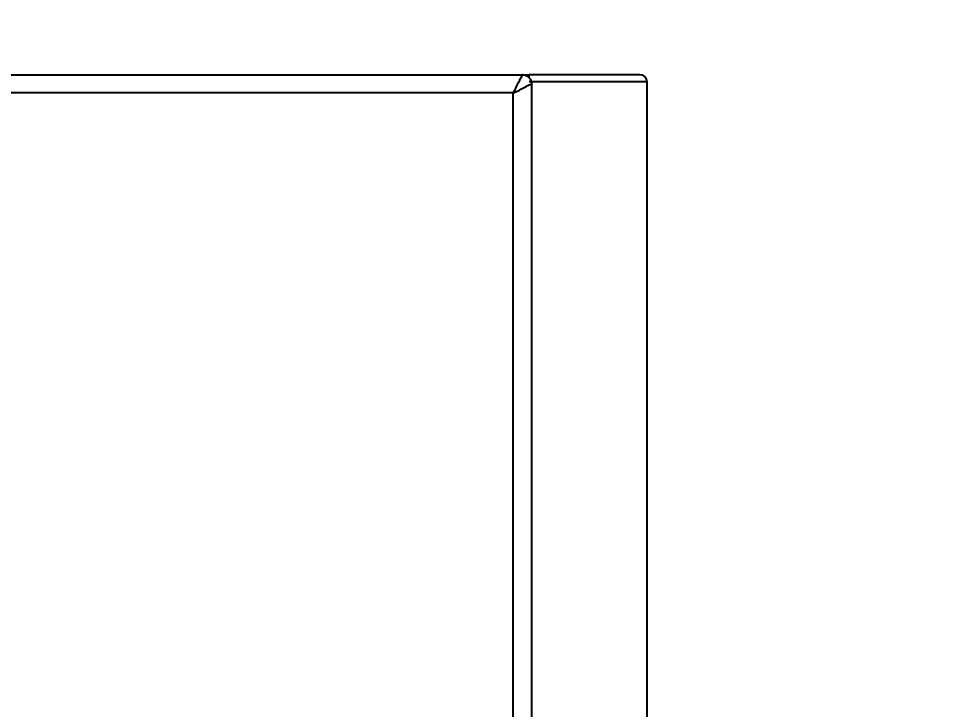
# Model space of a CAD drawing. Header units: millimetres. Extents: x -33000 to 294000, y 0 to 42408.
# Drawn here: x 19897.4 to 19999.2, y 18735.6 to 18811.7 of the extents above; entities that cross this region are included whole.
import ezdxf
from ezdxf.enums import TextEntityAlignment as Align

# ---------------------------------------------------------------- set-up
doc = ezdxf.new("R2010")
doc.units = ezdxf.units.MM
doc.header["$LTSCALE"] = 50
doc.layers.add('arch', color=8, linetype='Continuous')
doc.layers.add('실명', color=9, linetype='Continuous')
doc.styles.add('FORTELINE', font='malgun.ttf')

msp = doc.modelspace()

# ---------------------------------------------------------------- linework, layer by layer
at = {"layer": 'arch'}
for p, q in [((19842.22, 18805.53), (19953.69, 18805.53)), ((19965.89, 18805.53), (19953.69, 18805.53)), ((19953.69, 18805.18), (19953.69, 18805.53)), ((19966.69, 18804.73), (19953.69, 18804.73)), ((19966.69, 18724.99), (19966.69, 18804.73))]:
    msp.add_line(p, q, dxfattribs=at)
msp.add_arc((19965.89, 18804.73), 0.8, 0, 90, dxfattribs=at)
for points in [[(19842.44, 18805.53), (19952.94, 18805.53)], [(19953.94, 18804.53), (19953.94, 18564.03)], [(19951.94, 18803.53), (19842.44, 18803.53)], [(19951.94, 18564.02), (19951.94, 18803.53)]]:
    msp.add_open_spline(points, degree=1, dxfattribs=at)
for points, knots in [([(19952.94, 18805.53), (19952.94, 18805.53), (19952.93, 18805.49), (19952.89, 18805.4), (19952.8, 18805.22), (19952.58, 18804.82), (19952.32, 18804.33), (19952.13, 18803.95), (19952.02, 18803.71), (19951.97, 18803.59), (19951.94, 18803.53)], [0, 0, 0, 0, 0.125, 0.125, 0.25, 0.5, 0.75, 0.875, 0.9375, 1, 1, 1, 1]), ([(19952.94, 18805.53), (19953.01, 18805.53), (19953.08, 18805.52), (19953.2, 18805.49), (19953.27, 18805.48), (19953.39, 18805.43), (19953.45, 18805.39), (19953.55, 18805.32), (19953.61, 18805.28), (19953.7, 18805.19), (19953.74, 18805.14), (19953.81, 18805.03), (19953.84, 18804.97), (19953.89, 18804.85), (19953.91, 18804.79), (19953.94, 18804.66), (19953.94, 18804.59), (19953.94, 18804.53)], [0, 0, 0, 0, 0.125, 0.125, 0.25, 0.25, 0.375, 0.375, 0.5, 0.5, 0.625, 0.625, 0.75, 0.75, 0.875, 0.875, 1, 1, 1, 1]), ([(19951.94, 18803.53), (19952.01, 18803.55), (19952.13, 18803.6), (19952.36, 18803.71), (19952.75, 18803.9), (19953.23, 18804.16), (19953.56, 18804.34), (19953.76, 18804.44), (19953.82, 18804.47), (19953.91, 18804.51), (19953.94, 18804.53), (19953.94, 18804.53)], [0, 0, 0, 0, 0.0625, 0.125, 0.25, 0.5, 0.75, 0.75, 0.875, 0.875, 1, 1, 1, 1])]:
    msp.add_open_spline(points, degree=3, knots=knots, dxfattribs=at)

# ---------------------------------------------------------------- texts
at = {"layer": '실명', "linetype": 'ByBlock', "style": 'FORTELINE'}
msp.add_text('부부욕실', height=125, dxfattribs=at).set_placement((20276.38, 18859.8), align=Align.MIDDLE_CENTER)

doc.saveas('drawing.dxf')
